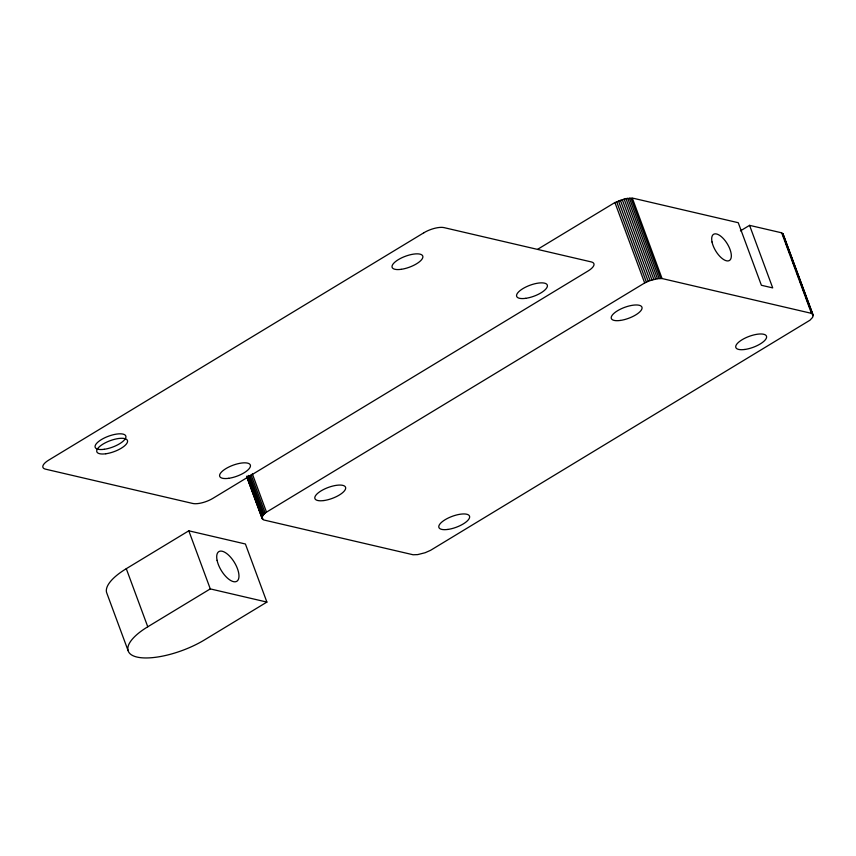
<?xml version="1.0" encoding="UTF-8"?>
<svg xmlns="http://www.w3.org/2000/svg" width="856" height="856" viewBox="0 0 856 856"><rect width="100%" height="100%" fill="white"/><g stroke="black" fill="none" stroke-linecap="round" stroke-linejoin="round"><path stroke-width="1.28" d="M813.125 314.976L811.467 313.35L662.073 278.542L657.462 278.703L650.068 280.586L644.675 282.962L266.505 512.145C264.119 513.482 259.636 517.976 263.723 519.956L413.116 554.763L417.717 554.602L425.122 552.73L430.515 550.355L809.969 320.208L812.601 317.383L813.125 314.976L783.058 233.902L780.704 232.597L749.567 225.353L740.429 230.885M783.272 236.085L783.058 233.902M537.836 249.182L614.918 202.53L625.939 198.571L633.526 198.314L738.247 222.71L761.391 285.273L772.711 287.905L749.567 225.353M128.079 650.592L106.593 592.502A50.996 18.19 -20.3 0 1 126.281 568.694L188.802 530.806L245.405 543.999L266.89 602.089L204.37 639.978A50.996 18.19 -20.3 0 1 136.992 657.055A50.996 18.19 -20.3 0 1 147.767 626.785L210.287 588.896L266.89 602.089M783.443 235.272L813.2 315.704M782.502 233.356L812.248 313.788M786.022 243.511L790.142 254.639M792.421 260.834L795.171 268.249M796.54 271.962L798.83 278.157M799.75 280.629L804.79 294.239M805.699 296.711L809.819 307.85M781.71 232.918L811.467 313.35M632.317 198.111L662.073 278.542M630.926 198.036L660.682 278.478M629.385 198.089L659.141 278.532M627.716 198.271L657.462 278.703M625.939 198.571L655.685 279.002M624.088 198.988L653.845 279.43M622.205 199.523L651.962 279.955M620.311 200.154L650.068 280.586M618.449 200.871L648.195 281.303M616.641 201.663L646.387 282.095M614.918 202.53L644.675 282.962M252.317 473.785L266.505 512.145M251.033 474.738L265.221 513.108M249.931 475.701L264.13 514.071M248.593 475.412L263.241 515.012M247.94 476.332L262.578 515.933M247.052 475.968L262.161 516.799M247.373 477.455L262.931 519.528M246.881 476.771L262.375 518.982M246.956 477.498L262.054 518.34M188.802 530.806L210.287 588.896M126.281 568.694L147.767 626.785M423.88 232.757L48.781 460.079A15.301 5.457 -20.3 0 0 45.55 469.163L192.718 503.456A15.301 5.457 -20.3 0 0 212.93 498.331L588.04 270.999A15.301 5.457 -20.3 0 0 591.271 261.915L444.093 227.632A15.301 5.457 -20.3 0 0 423.88 232.757M401.154 269.33A16.318 5.821 -20.3 0 0 422.81 256.201A16.318 5.821 -20.3 0 0 398.393 259.603A16.318 5.821 -20.3 0 0 401.154 269.33M228.723 478.311A16.318 5.821 -20.3 0 0 250.38 465.183A16.318 5.821 -20.3 0 0 225.963 468.585A16.318 5.821 -20.3 0 0 228.723 478.311M525.68 298.337A16.318 5.821 -20.3 0 0 547.337 285.219A16.318 5.821 -20.3 0 0 522.92 288.611A16.318 5.821 -20.3 0 0 525.68 298.337M105.844 453.766A16.318 5.821 -20.3 0 0 127.501 440.637A16.318 5.821 -20.3 0 0 103.094 444.039A16.318 5.821 -20.3 0 0 105.844 453.766M104.197 449.293A16.318 5.821 -20.3 0 0 125.853 436.175A16.318 5.821 -20.3 0 0 101.436 439.567A16.318 5.821 -20.3 0 0 104.197 449.293M217.092 560.348A17.345 7.704 58.8 0 0 235.764 581.706A17.345 7.704 58.8 0 0 230.671 557.288A17.345 7.704 58.8 0 0 217.092 560.348M712.032 242.013A15.301 6.795 58.8 0 0 728.499 260.855A15.301 6.795 58.8 0 0 724.015 239.316A15.301 6.795 58.8 0 0 712.032 242.013M744.87 349.462A16.318 5.821 -20.3 0 0 766.527 336.333A16.318 5.821 -20.3 0 0 742.109 339.725A16.318 5.821 -20.3 0 0 744.87 349.462M447.913 529.425A16.318 5.821 -20.3 0 0 469.57 516.296A16.318 5.821 -20.3 0 0 445.152 519.699A16.318 5.821 -20.3 0 0 447.913 529.425M323.942 500.546A16.318 5.821 -20.3 0 0 345.599 487.417A16.318 5.821 -20.3 0 0 321.193 490.809A16.318 5.821 -20.3 0 0 323.942 500.546M620.332 320.444A16.318 5.821 -20.3 0 0 641.989 307.315A16.318 5.821 -20.3 0 0 617.583 310.717A16.318 5.821 -20.3 0 0 620.332 320.444"/></g></svg>
